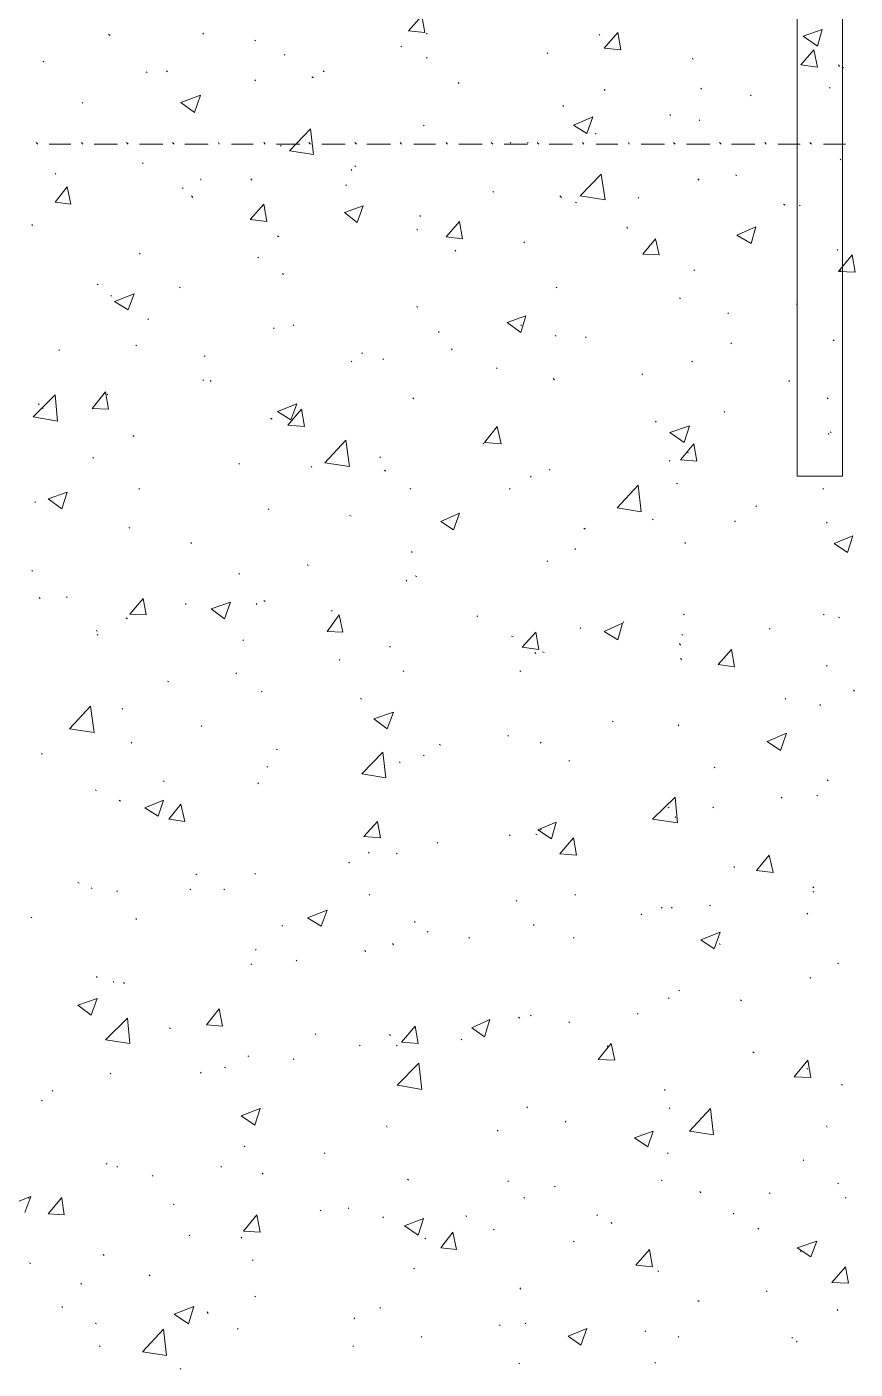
# Model space of a CAD drawing. Header units: millimetres. Extents: x 2928 to 3112, y 1220 to 1280.
# Drawn here: x 2964.497 to 2966.33, y 1249.499 to 1252.468 of the extents above; entities that cross this region are included whole.
import ezdxf

# ---------------------------------------------------------------- set-up
doc = ezdxf.new("R2010")
doc.units = ezdxf.units.MM

msp = doc.modelspace()

# ---------------------------------------------------------------- linework, layer by layer
at = {"color": 253, "linetype": 'Continuous', "lineweight": 5, "true_color": 0x9a9a9a}
msp.add_lwpolyline([(2966.30167, 1251.47377), (2966.20167, 1251.47377), (2966.20167, 1252.88545), (2966.30167, 1252.88545)], close=True, dxfattribs=at)
at = {"color": 92, "linetype": 'Continuous', "lineweight": 13, "true_color": 0x00b800}
for points in [[(2965.34166, 1252.45878), (2965.37166, 1252.49211), (2965.37166, 1252.49211)], [(2965.37833, 1252.45545), (2965.37166, 1252.49211), (2965.37166, 1252.49211)], [(2964.68165, 1252.44878), (2964.67832, 1252.45211), (2964.67832, 1252.45211)], [(2964.88832, 1252.45211), (2964.88665, 1252.45378), (2964.88665, 1252.45378)], [(2965.34166, 1252.45878), (2965.37833, 1252.45545), (2965.37833, 1252.45545)], [(2965.38333, 1252.45211), (2965.38166, 1252.45378), (2965.38166, 1252.45378)], [(2965.765, 1252.44878), (2965.76333, 1252.45211), (2965.76333, 1252.45211)], [(2965.775, 1252.42045), (2965.805, 1252.45545), (2965.805, 1252.45545)], [(2965.81167, 1252.41711), (2965.805, 1252.45545), (2965.805, 1252.45545)], [(2966.21501, 1252.44711), (2966.25667, 1252.46211), (2966.25667, 1252.46211)], [(2966.21501, 1252.44711), (2966.24667, 1252.42545), (2966.24667, 1252.42545)], [(2966.24667, 1252.42545), (2966.25667, 1252.46211), (2966.25667, 1252.46211)], [(2965.00332, 1252.43711), (2965.00166, 1252.43878), (2965.00166, 1252.43878)], [(2965.32666, 1252.42378), (2965.32499, 1252.42545), (2965.32499, 1252.42545)], [(2965.775, 1252.42045), (2965.81167, 1252.41711), (2965.81167, 1252.41711)], [(2966.21001, 1252.38378), (2966.23834, 1252.41711), (2966.23834, 1252.41711)], [(2966.24667, 1252.37878), (2966.23834, 1252.41711), (2966.23834, 1252.41711)], [(2964.53498, 1252.39045), (2964.53332, 1252.39211), (2964.53332, 1252.39211)], [(2965.06832, 1252.40545), (2965.06666, 1252.40711), (2965.06666, 1252.40711)], [(2965.38333, 1252.39878), (2965.38166, 1252.40045), (2965.38166, 1252.40045)], [(2965.65, 1252.40878), (2965.64833, 1252.41045), (2965.64833, 1252.41045)], [(2965.97167, 1252.39545), (2965.97, 1252.39878), (2965.97, 1252.39878)], [(2966.21001, 1252.38378), (2966.24667, 1252.37878), (2966.24667, 1252.37878)], [(2966.29501, 1252.38045), (2966.29334, 1252.38378), (2966.29334, 1252.38378)], [(2964.76332, 1252.36711), (2964.76165, 1252.36878), (2964.76165, 1252.36878)], [(2964.80832, 1252.36878), (2964.80665, 1252.37045), (2964.80665, 1252.37045)], [(2965.13166, 1252.35545), (2965.12832, 1252.35711), (2965.12832, 1252.35711)], [(2965.15499, 1252.36878), (2965.15332, 1252.37045), (2965.15332, 1252.37045)], [(2966.30501, 1252.37711), (2966.30167, 1252.37878), (2966.30167, 1252.37878)], [(2965.00332, 1252.34878), (2965.00166, 1252.35045), (2965.00166, 1252.35045)], [(2965.45333, 1252.34211), (2965.45166, 1252.34545), (2965.45166, 1252.34545)], [(2965.77667, 1252.32711), (2965.775, 1252.33045), (2965.775, 1252.33045)], [(2965.99, 1252.33045), (2965.98834, 1252.33211), (2965.98834, 1252.33211)], [(2966.27501, 1252.33211), (2966.27334, 1252.33378), (2966.27334, 1252.33378)], [(2964.62165, 1252.29878), (2964.61998, 1252.30045), (2964.61998, 1252.30045)], [(2964.83832, 1252.30045), (2964.88165, 1252.31711), (2964.88165, 1252.31711)], [(2964.83832, 1252.30045), (2964.86832, 1252.27878), (2964.86832, 1252.27878)], [(2964.86832, 1252.27878), (2964.88165, 1252.31711), (2964.88165, 1252.31711)], [(2965.685, 1252.29211), (2965.68333, 1252.29378), (2965.68333, 1252.29378)], [(2966.1, 1252.31545), (2966.09834, 1252.31711), (2966.09834, 1252.31711)], [(2965.70667, 1252.25044), (2965.75, 1252.26878), (2965.75, 1252.26878)], [(2965.73667, 1252.23211), (2965.75, 1252.26878), (2965.75, 1252.26878)], [(2965.92167, 1252.27211), (2965.92, 1252.27378), (2965.92, 1252.27378)], [(2965.07832, 1252.19378), (2965.12499, 1252.24211), (2965.12499, 1252.24211)], [(2965.13166, 1252.18544), (2965.12499, 1252.24211), (2965.12499, 1252.24211)], [(2965.37666, 1252.24878), (2965.37499, 1252.25044), (2965.37499, 1252.25044)], [(2965.70667, 1252.25044), (2965.73667, 1252.23211), (2965.73667, 1252.23211)], [(2965.98667, 1252.26044), (2965.985, 1252.26211), (2965.985, 1252.26211)], [(2965.05999, 1252.20378), (2965.05832, 1252.20544), (2965.05832, 1252.20544)], [(2965.56833, 1252.21044), (2965.56666, 1252.21211), (2965.56666, 1252.21211)], [(2965.60666, 1252.21044), (2965.605, 1252.21211), (2965.605, 1252.21211)], [(2965.75667, 1252.23044), (2965.755, 1252.23211), (2965.755, 1252.23211)], [(2965.07832, 1252.19378), (2965.13166, 1252.18544), (2965.13166, 1252.18544)], [(2966.29834, 1252.17378), (2966.29667, 1252.17544), (2966.29667, 1252.17544)], [(2964.75499, 1252.16544), (2964.75332, 1252.16711), (2964.75332, 1252.16711)], [(2965.21666, 1252.15044), (2965.21499, 1252.15211), (2965.21499, 1252.15211)], [(2965.22499, 1252.15878), (2965.22333, 1252.16044), (2965.22333, 1252.16044)], [(2964.56165, 1252.14211), (2964.55998, 1252.14378), (2964.55998, 1252.14378)], [(2964.88332, 1252.12878), (2964.88165, 1252.13211), (2964.88165, 1252.13211)], [(2964.99499, 1252.12878), (2964.99332, 1252.13211), (2964.99332, 1252.13211)], [(2965.20499, 1252.11711), (2965.20333, 1252.11878), (2965.20333, 1252.11878)], [(2965.72167, 1252.09378), (2965.76833, 1252.14211), (2965.76833, 1252.14211)], [(2965.77667, 1252.08544), (2965.76833, 1252.14211), (2965.76833, 1252.14211)], [(2965.985, 1252.12878), (2965.98167, 1252.13211), (2965.98167, 1252.13211)], [(2966.06834, 1252.13878), (2966.065, 1252.14044), (2966.065, 1252.14044)], [(2964.55998, 1252.08044), (2964.58665, 1252.11378), (2964.58665, 1252.11378)], [(2964.59498, 1252.07544), (2964.58665, 1252.11378), (2964.58665, 1252.11378)], [(2964.84332, 1252.11044), (2964.84165, 1252.11211), (2964.84165, 1252.11211)], [(2964.86499, 1252.09044), (2964.86165, 1252.09378), (2964.86165, 1252.09378)], [(2965.53, 1252.10211), (2965.52833, 1252.10378), (2965.52833, 1252.10378)], [(2965.68, 1252.09044), (2965.67667, 1252.09378), (2965.67667, 1252.09378)], [(2965.72167, 1252.09378), (2965.77667, 1252.08544), (2965.77667, 1252.08544)], [(2965.85167, 1252.08878), (2965.85, 1252.09044), (2965.85, 1252.09044)], [(2964.55998, 1252.08044), (2964.59498, 1252.07544), (2964.59498, 1252.07544)], [(2964.99166, 1252.04211), (2965.02166, 1252.07544), (2965.02166, 1252.07544)], [(2965.02832, 1252.03711), (2965.02166, 1252.07544), (2965.02166, 1252.07544)], [(2965.19999, 1252.05711), (2965.24166, 1252.07211), (2965.24166, 1252.07211)], [(2965.19999, 1252.05711), (2965.22833, 1252.03544), (2965.22833, 1252.03544)], [(2965.22833, 1252.03544), (2965.24166, 1252.07211), (2965.24166, 1252.07211)], [(2965.71333, 1252.07878), (2965.71167, 1252.08044), (2965.71167, 1252.08044)], [(2966.17501, 1252.07378), (2966.17167, 1252.07544), (2966.17167, 1252.07544)], [(2966.20834, 1252.07211), (2966.20667, 1252.07378), (2966.20667, 1252.07378)], [(2964.50998, 1252.02877), (2964.50832, 1252.03044), (2964.50832, 1252.03044)], [(2964.99166, 1252.04211), (2965.02832, 1252.03711), (2965.02832, 1252.03711)], [(2965.36833, 1252.04878), (2965.36666, 1252.05044), (2965.36666, 1252.05044)], [(2965.42499, 1252.00377), (2965.455, 1252.03711), (2965.455, 1252.03711)], [(2965.46166, 1251.99877), (2965.455, 1252.03711), (2965.455, 1252.03711)], [(2965.05499, 1252.00377), (2965.05166, 1252.00544), (2965.05166, 1252.00544)], [(2965.36166, 1252.01877), (2965.35999, 1252.02044), (2965.35999, 1252.02044)], [(2965.42499, 1252.00377), (2965.46166, 1251.99877), (2965.46166, 1251.99877)], [(2965.82667, 1252.02211), (2965.825, 1252.02544), (2965.825, 1252.02544)], [(2965.86, 1251.96544), (2965.88833, 1251.99877), (2965.88833, 1251.99877)], [(2965.89667, 1251.96377), (2965.88833, 1251.99877), (2965.88833, 1251.99877)], [(2966.06834, 1252.00711), (2966.11, 1252.02544), (2966.11, 1252.02544)], [(2966.06834, 1252.00711), (2966.1, 1251.98877), (2966.1, 1251.98877)], [(2966.1, 1251.98877), (2966.11, 1252.02544), (2966.11, 1252.02544)], [(2964.74832, 1251.96544), (2964.74665, 1251.96711), (2964.74665, 1251.96711)], [(2965.44666, 1251.97211), (2965.445, 1251.97377), (2965.445, 1251.97377)], [(2965.59833, 1251.99044), (2965.59666, 1251.99211), (2965.59666, 1251.99211)], [(2966.29167, 1251.97377), (2966.29001, 1251.97544), (2966.29001, 1251.97544)], [(2965.00999, 1251.95711), (2965.00832, 1251.95877), (2965.00832, 1251.95877)], [(2965.86, 1251.96544), (2965.89667, 1251.96377), (2965.89667, 1251.96377)], [(2966.29334, 1251.92711), (2966.32334, 1251.96377), (2966.32334, 1251.96377)], [(2966.33001, 1251.92544), (2966.32334, 1251.96377), (2966.32334, 1251.96377)], [(2965.06499, 1251.92044), (2965.06332, 1251.92211), (2965.06332, 1251.92211)], [(2965.975, 1251.92877), (2965.97334, 1251.93044), (2965.97334, 1251.93044)], [(2966.29334, 1251.92711), (2966.33001, 1251.92544), (2966.33001, 1251.92544)], [(2966.29834, 1251.92711), (2966.29667, 1251.92877), (2966.29667, 1251.92877)], [(2964.65498, 1251.89711), (2964.65332, 1251.89877), (2964.65332, 1251.89877)], [(2964.83665, 1251.89044), (2964.83499, 1251.89211), (2964.83499, 1251.89211)], [(2965.67, 1251.89044), (2965.66833, 1251.89211), (2965.66833, 1251.89211)], [(2964.68498, 1251.87211), (2964.68332, 1251.87377), (2964.68332, 1251.87377)], [(2964.69165, 1251.86044), (2964.73499, 1251.87711), (2964.73499, 1251.87711)], [(2964.69165, 1251.86044), (2964.72165, 1251.84211), (2964.72165, 1251.84211)], [(2964.72165, 1251.84211), (2964.73499, 1251.87711), (2964.73499, 1251.87711)], [(2965.36166, 1251.84711), (2965.35999, 1251.85044), (2965.35999, 1251.85044)], [(2965.94334, 1251.86711), (2965.94167, 1251.86877), (2965.94167, 1251.86877)], [(2966.20167, 1251.85377), (2966.20001, 1251.85544), (2966.20001, 1251.85544)], [(2964.76665, 1251.82044), (2964.76499, 1251.82211), (2964.76499, 1251.82211)], [(2965.56, 1251.81377), (2965.60166, 1251.82877), (2965.60166, 1251.82877)], [(2965.59, 1251.7921), (2965.60166, 1251.82877), (2965.60166, 1251.82877)], [(2966.05, 1251.83377), (2966.04834, 1251.83544), (2966.04834, 1251.83544)], [(2965.04499, 1251.80044), (2965.04332, 1251.80211), (2965.04332, 1251.80211)], [(2965.08832, 1251.80711), (2965.08666, 1251.80877), (2965.08666, 1251.80877)], [(2965.40999, 1251.7921), (2965.40833, 1251.79377), (2965.40833, 1251.79377)], [(2965.56, 1251.81377), (2965.59, 1251.7921), (2965.59, 1251.7921)], [(2965.59166, 1251.80711), (2965.59, 1251.80877), (2965.59, 1251.80877)], [(2964.73999, 1251.7621), (2964.73832, 1251.76377), (2964.73832, 1251.76377)], [(2965.66833, 1251.78377), (2965.66667, 1251.78544), (2965.66667, 1251.78544)], [(2965.735, 1251.78044), (2965.73333, 1251.7821), (2965.73333, 1251.7821)], [(2966.05667, 1251.7671), (2966.055, 1251.76877), (2966.055, 1251.76877)], [(2966.28334, 1251.77377), (2966.28167, 1251.77544), (2966.28167, 1251.77544)], [(2964.56998, 1251.7521), (2964.56832, 1251.75377), (2964.56832, 1251.75377)], [(2964.89165, 1251.73877), (2964.88999, 1251.74044), (2964.88999, 1251.74044)], [(2965.23999, 1251.74544), (2965.23833, 1251.7471), (2965.23833, 1251.7471)], [(2965.28666, 1251.7321), (2965.28499, 1251.73377), (2965.28499, 1251.73377)], [(2965.43833, 1251.75377), (2965.43666, 1251.75544), (2965.43666, 1251.75544)], [(2965.21666, 1251.7271), (2965.21499, 1251.72877), (2965.21499, 1251.72877)], [(2965.53833, 1251.7121), (2965.53666, 1251.71377), (2965.53666, 1251.71377)], [(2965.86, 1251.69877), (2965.85833, 1251.70044), (2965.85833, 1251.70044)], [(2965.97, 1251.7271), (2965.96834, 1251.72877), (2965.96834, 1251.72877)], [(2964.88832, 1251.68544), (2964.88665, 1251.6871), (2964.88665, 1251.6871)], [(2964.90499, 1251.68377), (2964.90332, 1251.68544), (2964.90332, 1251.68544)], [(2965.665, 1251.6871), (2965.66167, 1251.69044), (2965.66167, 1251.69044)], [(2966.18501, 1251.68377), (2966.18334, 1251.68544), (2966.18334, 1251.68544)], [(2964.51165, 1251.60544), (2964.55998, 1251.65377), (2964.55998, 1251.65377)], [(2964.56498, 1251.59544), (2964.55998, 1251.65377), (2964.55998, 1251.65377)], [(2964.64165, 1251.62377), (2964.67165, 1251.66044), (2964.67165, 1251.66044)], [(2964.67832, 1251.6221), (2964.67165, 1251.66044), (2964.67165, 1251.66044)], [(2964.67665, 1251.65377), (2964.67498, 1251.65544), (2964.67498, 1251.65544)], [(2965.35333, 1251.64544), (2965.35166, 1251.6471), (2965.35166, 1251.6471)], [(2966.27001, 1251.64544), (2966.26834, 1251.6471), (2966.26834, 1251.6471)], [(2964.52498, 1251.6321), (2964.52332, 1251.63377), (2964.52332, 1251.63377)], [(2964.53332, 1251.62377), (2964.53165, 1251.62544), (2964.53165, 1251.62544)], [(2964.64165, 1251.62377), (2964.67832, 1251.6221), (2964.67832, 1251.6221)], [(2965.05166, 1251.6171), (2965.09499, 1251.63377), (2965.09499, 1251.63377)], [(2965.05166, 1251.6171), (2965.08166, 1251.59877), (2965.08166, 1251.59877)], [(2965.07499, 1251.5871), (2965.10499, 1251.6221), (2965.10499, 1251.6221)], [(2965.08166, 1251.59877), (2965.09499, 1251.63377), (2965.09499, 1251.63377)], [(2965.11166, 1251.58377), (2965.10499, 1251.6221), (2965.10499, 1251.6221)], [(2966.04167, 1251.61544), (2966.04, 1251.6171), (2966.04, 1251.6171)], [(2964.51165, 1251.60544), (2964.56498, 1251.59544), (2964.56498, 1251.59544)], [(2965.03999, 1251.60044), (2965.03666, 1251.6021), (2965.03666, 1251.6021)], [(2965.07499, 1251.5871), (2965.11166, 1251.58377), (2965.11166, 1251.58377)], [(2965.51, 1251.54877), (2965.53833, 1251.58377), (2965.53833, 1251.58377)], [(2965.54666, 1251.54543), (2965.53833, 1251.58377), (2965.53833, 1251.58377)], [(2965.89, 1251.59377), (2965.88833, 1251.59544), (2965.88833, 1251.59544)], [(2965.92, 1251.57044), (2965.96334, 1251.58544), (2965.96334, 1251.58544)], [(2965.95167, 1251.54877), (2965.96334, 1251.58544), (2965.96334, 1251.58544)], [(2964.73499, 1251.5621), (2964.73165, 1251.56377), (2964.73165, 1251.56377)], [(2965.15666, 1251.50377), (2965.20333, 1251.55377), (2965.20333, 1251.55377)], [(2965.21166, 1251.49543), (2965.20333, 1251.55377), (2965.20333, 1251.55377)], [(2965.92, 1251.57044), (2965.95167, 1251.54877), (2965.95167, 1251.54877)], [(2966.27167, 1251.5671), (2966.27001, 1251.56877), (2966.27001, 1251.56877)], [(2966.27667, 1251.57044), (2966.27501, 1251.5721), (2966.27501, 1251.5721)], [(2965.50833, 1251.54543), (2965.50666, 1251.5471), (2965.50666, 1251.5471)], [(2965.51, 1251.54877), (2965.54666, 1251.54543), (2965.54666, 1251.54543)], [(2965.94334, 1251.51043), (2965.97334, 1251.54543), (2965.97334, 1251.54543)], [(2965.96167, 1251.52543), (2965.95834, 1251.5271), (2965.95834, 1251.5271)], [(2965.98, 1251.5071), (2965.97334, 1251.54543), (2965.97334, 1251.54543)], [(2964.64498, 1251.51377), (2964.64332, 1251.51543), (2964.64332, 1251.51543)], [(2964.96832, 1251.50043), (2964.96666, 1251.5021), (2964.96666, 1251.5021)], [(2965.12832, 1251.49377), (2965.12666, 1251.49543), (2965.12666, 1251.49543)], [(2965.15666, 1251.50377), (2965.21166, 1251.49543), (2965.21166, 1251.49543)], [(2965.27999, 1251.51543), (2965.27833, 1251.5171), (2965.27833, 1251.5171)], [(2965.92, 1251.5071), (2965.91834, 1251.50877), (2965.91834, 1251.50877)], [(2965.94334, 1251.51043), (2965.98, 1251.5071), (2965.98, 1251.5071)], [(2965.29166, 1251.48543), (2965.28833, 1251.4871), (2965.28833, 1251.4871)], [(2965.61333, 1251.4721), (2965.61166, 1251.47377), (2965.61166, 1251.47377)], [(2965.655, 1251.4871), (2965.65333, 1251.48877), (2965.65333, 1251.48877)], [(2964.54498, 1251.42377), (2964.58665, 1251.43877), (2964.58665, 1251.43877)], [(2964.57498, 1251.4021), (2964.58665, 1251.43877), (2964.58665, 1251.43877)], [(2964.74665, 1251.44543), (2964.74499, 1251.4471), (2964.74499, 1251.4471)], [(2965.34666, 1251.44543), (2965.34499, 1251.4471), (2965.34499, 1251.4471)], [(2965.56666, 1251.44543), (2965.565, 1251.4471), (2965.565, 1251.4471)], [(2965.80333, 1251.40377), (2965.85, 1251.45377), (2965.85, 1251.45377)], [(2965.85667, 1251.39543), (2965.85, 1251.45377), (2965.85, 1251.45377)], [(2965.93667, 1251.4571), (2965.935, 1251.45877), (2965.935, 1251.45877)], [(2966.26001, 1251.44543), (2966.25834, 1251.4471), (2966.25834, 1251.4471)], [(2964.51665, 1251.41543), (2964.51498, 1251.4171), (2964.51498, 1251.4171)], [(2964.54498, 1251.42377), (2964.57498, 1251.4021), (2964.57498, 1251.4021)], [(2965.80333, 1251.40377), (2965.85667, 1251.39543), (2965.85667, 1251.39543)], [(2966.11167, 1251.4071), (2966.11, 1251.40877), (2966.11, 1251.40877)], [(2965.03332, 1251.40043), (2965.03166, 1251.4021), (2965.03166, 1251.4021)], [(2965.21499, 1251.38543), (2965.21166, 1251.3871), (2965.21166, 1251.3871)], [(2965.41333, 1251.37377), (2965.455, 1251.3921), (2965.455, 1251.3921)], [(2965.41333, 1251.37377), (2965.44166, 1251.35543), (2965.44166, 1251.35543)], [(2965.44166, 1251.35543), (2965.455, 1251.3921), (2965.455, 1251.3921)], [(2965.88333, 1251.3771), (2965.88167, 1251.37877), (2965.88167, 1251.37877)], [(2966.065, 1251.37377), (2966.06334, 1251.37543), (2966.06334, 1251.37543)], [(2964.72498, 1251.35877), (2964.72332, 1251.36043), (2964.72332, 1251.36043)], [(2965.73333, 1251.3571), (2965.73, 1251.35877), (2965.73, 1251.35877)], [(2966.26834, 1251.37043), (2966.26667, 1251.3721), (2966.26667, 1251.3721)], [(2964.86165, 1251.32543), (2964.85999, 1251.3271), (2964.85999, 1251.3271)], [(2965.955, 1251.32543), (2965.95334, 1251.3271), (2965.95334, 1251.3271)], [(2966.28334, 1251.32543), (2966.32501, 1251.3421), (2966.32501, 1251.3421)], [(2966.28334, 1251.32543), (2966.31334, 1251.30543), (2966.31334, 1251.30543)], [(2966.31334, 1251.30543), (2966.32501, 1251.3421), (2966.32501, 1251.3421)], [(2965.34999, 1251.30543), (2965.34833, 1251.3071), (2965.34833, 1251.3071)], [(2965.65, 1251.28543), (2965.64833, 1251.2871), (2965.64833, 1251.2871)], [(2965.71167, 1251.3121), (2965.71, 1251.31376), (2965.71, 1251.31376)], [(2964.50998, 1251.26376), (2964.50832, 1251.26543), (2964.50832, 1251.26543)], [(2964.96832, 1251.2571), (2964.96666, 1251.25876), (2964.96666, 1251.25876)], [(2965.11999, 1251.27543), (2965.11832, 1251.27876), (2965.11832, 1251.27876)], [(2965.33833, 1251.2421), (2965.33666, 1251.24376), (2965.33666, 1251.24376)], [(2965.35999, 1251.2521), (2965.35666, 1251.25376), (2965.35666, 1251.25376)], [(2964.52665, 1251.20376), (2964.52498, 1251.20543), (2964.52498, 1251.20543)], [(2964.58665, 1251.20543), (2964.58498, 1251.2071), (2964.58498, 1251.2071)], [(2964.72498, 1251.16876), (2964.75499, 1251.20376), (2964.75499, 1251.20376)], [(2964.76165, 1251.1671), (2964.75499, 1251.20376), (2964.75499, 1251.20376)], [(2964.90499, 1251.18043), (2964.94832, 1251.19543), (2964.94832, 1251.19543)], [(2964.93499, 1251.15876), (2964.94832, 1251.19543), (2964.94832, 1251.19543)], [(2965.02499, 1251.1971), (2965.02166, 1251.19876), (2965.02166, 1251.19876)], [(2964.72498, 1251.16876), (2964.76165, 1251.1671), (2964.76165, 1251.1671)], [(2964.84999, 1251.19043), (2964.84832, 1251.1921), (2964.84832, 1251.1921)], [(2964.90499, 1251.18043), (2964.93499, 1251.15876), (2964.93499, 1251.15876)], [(2965.00666, 1251.19043), (2965.00499, 1251.1921), (2965.00499, 1251.1921)], [(2965.16166, 1251.13043), (2965.18832, 1251.1671), (2965.18832, 1251.1671)], [(2965.17332, 1251.17543), (2965.17166, 1251.1771), (2965.17166, 1251.1771)], [(2965.19666, 1251.12876), (2965.18832, 1251.1671), (2965.18832, 1251.1671)], [(2965.495, 1251.16376), (2965.49333, 1251.16543), (2965.49333, 1251.16543)], [(2965.95167, 1251.1671), (2965.95, 1251.16876), (2965.95, 1251.16876)], [(2966.26167, 1251.1671), (2966.26001, 1251.16876), (2966.26001, 1251.16876)], [(2964.71998, 1251.15876), (2964.71665, 1251.16043), (2964.71665, 1251.16043)], [(2965.72333, 1251.1371), (2965.72167, 1251.13876), (2965.72167, 1251.13876)], [(2965.775, 1251.13043), (2965.815, 1251.14876), (2965.815, 1251.14876)], [(2965.805, 1251.1121), (2965.815, 1251.14876), (2965.815, 1251.14876)], [(2965.81833, 1251.15043), (2965.81667, 1251.1521), (2965.81667, 1251.1521)], [(2966.14167, 1251.13543), (2966.14001, 1251.1371), (2966.14001, 1251.1371)], [(2966.29501, 1251.16043), (2966.29334, 1251.1621), (2966.29334, 1251.1621)], [(2964.65332, 1251.13043), (2964.65165, 1251.13376), (2964.65165, 1251.13376)], [(2964.65498, 1251.1221), (2964.65332, 1251.12376), (2964.65332, 1251.12376)], [(2964.97666, 1251.11043), (2964.97499, 1251.1121), (2964.97499, 1251.1121)], [(2965.16166, 1251.13043), (2965.19666, 1251.12876), (2965.19666, 1251.12876)], [(2965.57333, 1251.11876), (2965.57, 1251.12043), (2965.57, 1251.12043)], [(2965.59333, 1251.09543), (2965.62333, 1251.12876), (2965.62333, 1251.12876)], [(2965.63, 1251.09043), (2965.62333, 1251.12876), (2965.62333, 1251.12876)], [(2965.775, 1251.13043), (2965.805, 1251.1121), (2965.805, 1251.1121)], [(2965.94834, 1251.1221), (2965.94667, 1251.12376), (2965.94667, 1251.12376)], [(2965.30166, 1251.09543), (2965.29999, 1251.0971), (2965.29999, 1251.0971)], [(2965.59333, 1251.09543), (2965.63, 1251.09043), (2965.63, 1251.09043)], [(2965.62333, 1251.08209), (2965.62166, 1251.08376), (2965.62166, 1251.08376)], [(2965.64166, 1251.08376), (2965.63833, 1251.08543), (2965.63833, 1251.08543)], [(2965.94334, 1251.10043), (2965.94167, 1251.10376), (2965.94167, 1251.10376)], [(2966.02667, 1251.05709), (2966.05667, 1251.09043), (2966.05667, 1251.09043)], [(2966.06334, 1251.05209), (2966.05667, 1251.09043), (2966.05667, 1251.09043)], [(2965.18999, 1251.06709), (2965.18832, 1251.06876), (2965.18832, 1251.06876)], [(2965.94667, 1251.06876), (2965.94334, 1251.07043), (2965.94334, 1251.07043)], [(2966.02667, 1251.05709), (2966.06334, 1251.05209), (2966.06334, 1251.05209)], [(2966.26834, 1251.05376), (2966.26667, 1251.05543), (2966.26667, 1251.05543)], [(2964.81165, 1251.01876), (2964.80832, 1251.02043), (2964.80832, 1251.02043)], [(2964.96166, 1251.03709), (2964.95999, 1251.03876), (2964.95999, 1251.03876)], [(2965.33166, 1251.04209), (2965.32999, 1251.04376), (2965.32999, 1251.04376)], [(2965.59, 1251.04209), (2965.58833, 1251.04376), (2965.58833, 1251.04376)], [(2965.01832, 1250.99709), (2965.01666, 1250.99876), (2965.01666, 1250.99876)], [(2966.32834, 1250.99876), (2966.32667, 1251.00043), (2966.32667, 1251.00043)], [(2964.59165, 1250.91543), (2964.63832, 1250.96543), (2964.63832, 1250.96543)], [(2964.64665, 1250.90709), (2964.63832, 1250.96543), (2964.63832, 1250.96543)], [(2964.70998, 1250.95876), (2964.70832, 1250.96043), (2964.70832, 1250.96043)], [(2965.23833, 1250.98043), (2965.23499, 1250.98209), (2965.23499, 1250.98209)], [(2966.17667, 1250.98043), (2966.17501, 1250.98209), (2966.17501, 1250.98209)], [(2966.25334, 1250.96709), (2966.25167, 1250.96876), (2966.25167, 1250.96876)], [(2965.26499, 1250.93709), (2965.30833, 1250.95209), (2965.30833, 1250.95209)], [(2965.26499, 1250.93709), (2965.29499, 1250.91543), (2965.29499, 1250.91543)], [(2965.29499, 1250.91543), (2965.30833, 1250.95209), (2965.30833, 1250.95209)], [(2965.795, 1250.93043), (2965.79333, 1250.93209), (2965.79333, 1250.93209)], [(2964.59165, 1250.91543), (2964.64665, 1250.90709), (2964.64665, 1250.90709)], [(2964.88499, 1250.92043), (2964.88332, 1250.92209), (2964.88332, 1250.92209)], [(2965.56333, 1250.89876), (2965.56166, 1250.90043), (2965.56166, 1250.90043)], [(2965.94, 1250.92209), (2965.93834, 1250.92376), (2965.93834, 1250.92376)], [(2966.13501, 1250.88709), (2966.17834, 1250.90543), (2966.17834, 1250.90543)], [(2966.16501, 1250.86709), (2966.17834, 1250.90543), (2966.17834, 1250.90543)], [(2964.72999, 1250.88376), (2964.72832, 1250.88543), (2964.72832, 1250.88543)], [(2965.05166, 1250.86876), (2965.04999, 1250.87043), (2965.04999, 1250.87043)], [(2965.41333, 1250.87876), (2965.40999, 1250.88043), (2965.40999, 1250.88043)], [(2965.635, 1250.88376), (2965.63333, 1250.88543), (2965.63333, 1250.88543)], [(2966.13501, 1250.88709), (2966.16501, 1250.86709), (2966.16501, 1250.86709)], [(2964.53165, 1250.85876), (2964.52998, 1250.86042), (2964.52998, 1250.86042)], [(2965.23833, 1250.81542), (2965.28499, 1250.86376), (2965.28499, 1250.86376)], [(2965.29166, 1250.80709), (2965.28499, 1250.86376), (2965.28499, 1250.86376)], [(2965.32333, 1250.84042), (2965.32166, 1250.84209), (2965.32166, 1250.84209)], [(2965.37666, 1250.85542), (2965.37499, 1250.85709), (2965.37499, 1250.85709)], [(2965.69833, 1250.84376), (2965.69667, 1250.84542), (2965.69667, 1250.84542)], [(2965.02999, 1250.83042), (2965.02832, 1250.83209), (2965.02832, 1250.83209)], [(2965.23833, 1250.81542), (2965.29166, 1250.80709), (2965.29166, 1250.80709)], [(2966.02, 1250.82876), (2966.01834, 1250.83042), (2966.01834, 1250.83042)], [(2964.65165, 1250.77876), (2964.64832, 1250.78042), (2964.64832, 1250.78042)], [(2964.80165, 1250.79876), (2964.79999, 1250.80042), (2964.79999, 1250.80042)], [(2965.00999, 1250.79376), (2965.00832, 1250.79542), (2965.00832, 1250.79542)], [(2966.27001, 1250.80042), (2966.26834, 1250.80209), (2966.26834, 1250.80209)], [(2964.70498, 1250.75542), (2964.70165, 1250.75709), (2964.70165, 1250.75709)], [(2964.75832, 1250.74042), (2964.79999, 1250.75709), (2964.79999, 1250.75709)], [(2964.78832, 1250.72209), (2964.79999, 1250.75709), (2964.79999, 1250.75709)], [(2965.88167, 1250.71542), (2965.93167, 1250.76376), (2965.93167, 1250.76376)], [(2965.93667, 1250.70709), (2965.93167, 1250.76376), (2965.93167, 1250.76376)], [(2966.16834, 1250.76209), (2966.16667, 1250.76376), (2966.16667, 1250.76376)], [(2966.24667, 1250.76709), (2966.24501, 1250.76876), (2966.24501, 1250.76876)], [(2964.75832, 1250.74042), (2964.78832, 1250.72209), (2964.78832, 1250.72209)], [(2964.81165, 1250.71542), (2964.83832, 1250.74876), (2964.83832, 1250.74876)], [(2964.84665, 1250.71042), (2964.83832, 1250.74876), (2964.83832, 1250.74876)], [(2965.91834, 1250.74042), (2965.91667, 1250.74209), (2965.91667, 1250.74209)], [(2965.93334, 1250.71876), (2965.93167, 1250.72042), (2965.93167, 1250.72042)], [(2966.01667, 1250.74042), (2966.015, 1250.74209), (2966.015, 1250.74209)], [(2964.81165, 1250.71542), (2964.84665, 1250.71042), (2964.84665, 1250.71042)], [(2965.24333, 1250.67709), (2965.27333, 1250.71042), (2965.27333, 1250.71042)], [(2965.27999, 1250.67376), (2965.27333, 1250.71042), (2965.27333, 1250.71042)], [(2965.62833, 1250.69209), (2965.66833, 1250.70876), (2965.66833, 1250.70876)], [(2965.62833, 1250.69209), (2965.65833, 1250.67209), (2965.65833, 1250.67209)], [(2965.635, 1250.69209), (2965.63333, 1250.69376), (2965.63333, 1250.69376)], [(2965.65833, 1250.67209), (2965.66833, 1250.70876), (2965.66833, 1250.70876)], [(2965.88167, 1250.71542), (2965.93667, 1250.70709), (2965.93667, 1250.70709)], [(2965.24333, 1250.67709), (2965.27999, 1250.67376), (2965.27999, 1250.67376)], [(2965.40666, 1250.66209), (2965.40499, 1250.66376), (2965.40499, 1250.66376)], [(2965.56666, 1250.67876), (2965.565, 1250.68042), (2965.565, 1250.68042)], [(2965.62666, 1250.68042), (2965.62333, 1250.68209), (2965.62333, 1250.68209)], [(2965.67667, 1250.63876), (2965.70667, 1250.67376), (2965.70667, 1250.67376)], [(2965.71333, 1250.63542), (2965.70667, 1250.67376), (2965.70667, 1250.67376)], [(2965.25499, 1250.64042), (2965.25333, 1250.64209), (2965.25333, 1250.64209)], [(2965.31666, 1250.63876), (2965.31499, 1250.64042), (2965.31499, 1250.64042)], [(2965.67667, 1250.63876), (2965.71333, 1250.63542), (2965.71333, 1250.63542)], [(2966.11167, 1250.60209), (2966.14001, 1250.63542), (2966.14001, 1250.63542)], [(2966.14834, 1250.59709), (2966.14001, 1250.63542), (2966.14001, 1250.63542)], [(2965.21166, 1250.61875), (2965.20999, 1250.62042), (2965.20999, 1250.62042)], [(2966.06334, 1250.60875), (2966.06167, 1250.61042), (2966.06167, 1250.61042)], [(2966.11167, 1250.60209), (2966.14834, 1250.59709), (2966.14834, 1250.59709)], [(2964.61332, 1250.57375), (2964.60998, 1250.57542), (2964.60998, 1250.57542)], [(2964.87332, 1250.59209), (2964.87165, 1250.59375), (2964.87165, 1250.59375)], [(2965.00332, 1250.59375), (2965.00166, 1250.59542), (2965.00166, 1250.59542)], [(2964.64165, 1250.56209), (2964.63998, 1250.56375), (2964.63998, 1250.56375)], [(2964.69832, 1250.55542), (2964.69665, 1250.55709), (2964.69665, 1250.55709)], [(2964.85999, 1250.55875), (2964.85832, 1250.56042), (2964.85832, 1250.56042)], [(2964.93499, 1250.55875), (2964.93332, 1250.56042), (2964.93332, 1250.56042)], [(2965.25666, 1250.54709), (2965.25499, 1250.54875), (2965.25499, 1250.54875)], [(2965.71167, 1250.54709), (2965.71, 1250.54875), (2965.71, 1250.54875)], [(2966.23834, 1250.56375), (2966.23667, 1250.56542), (2966.23667, 1250.56542)], [(2966.23834, 1250.55375), (2966.23667, 1250.55542), (2966.23667, 1250.55542)], [(2965.11832, 1250.49709), (2965.16166, 1250.51375), (2965.16166, 1250.51375)], [(2965.14832, 1250.47875), (2965.16166, 1250.51375), (2965.16166, 1250.51375)], [(2965.58166, 1250.53375), (2965.58, 1250.53542), (2965.58, 1250.53542)], [(2965.90334, 1250.51875), (2965.90167, 1250.52042), (2965.90167, 1250.52042)], [(2965.925, 1250.51875), (2965.92334, 1250.52042), (2965.92334, 1250.52042)], [(2966.01, 1250.52375), (2966.00834, 1250.52542), (2966.00834, 1250.52542)], [(2964.50832, 1250.49709), (2964.50665, 1250.49875), (2964.50665, 1250.49875)], [(2964.73999, 1250.49375), (2964.73832, 1250.49542), (2964.73832, 1250.49542)], [(2965.11832, 1250.49709), (2965.14832, 1250.47875), (2965.14832, 1250.47875)], [(2965.35666, 1250.48709), (2965.35499, 1250.48875), (2965.35499, 1250.48875)], [(2965.85833, 1250.50375), (2965.85667, 1250.50542), (2965.85667, 1250.50542)], [(2966.22501, 1250.50542), (2966.22334, 1250.50709), (2966.22334, 1250.50709)], [(2965.06332, 1250.47875), (2965.06166, 1250.48042), (2965.06166, 1250.48042)], [(2965.38499, 1250.46542), (2965.38333, 1250.46709), (2965.38333, 1250.46709)], [(2965.47666, 1250.45209), (2965.475, 1250.45375), (2965.475, 1250.45375)], [(2965.62, 1250.48042), (2965.61833, 1250.48209), (2965.61833, 1250.48209)], [(2965.70833, 1250.45209), (2965.70667, 1250.45375), (2965.70667, 1250.45375)], [(2965.98834, 1250.44875), (2966.03167, 1250.46542), (2966.03167, 1250.46542)], [(2966.01834, 1250.42875), (2966.03167, 1250.46542), (2966.03167, 1250.46542)], [(2965.00499, 1250.42542), (2965.00332, 1250.42709), (2965.00332, 1250.42709)], [(2965.24666, 1250.42209), (2965.24499, 1250.42542), (2965.24499, 1250.42542)], [(2965.30833, 1250.43709), (2965.30666, 1250.44042), (2965.30666, 1250.44042)], [(2965.98834, 1250.44875), (2966.01834, 1250.42875), (2966.01834, 1250.42875)], [(2966.03167, 1250.43709), (2966.03, 1250.44042), (2966.03, 1250.44042)], [(2964.99499, 1250.39375), (2964.99332, 1250.39542), (2964.99332, 1250.39542)], [(2965.09499, 1250.40209), (2965.09332, 1250.40375), (2965.09332, 1250.40375)], [(2966.29334, 1250.39542), (2966.29167, 1250.39709), (2966.29167, 1250.39709)], [(2964.65332, 1250.36542), (2964.65165, 1250.36708), (2964.65165, 1250.36708)], [(2966.23167, 1250.36375), (2966.23001, 1250.36542), (2966.23001, 1250.36542)], [(2964.68998, 1250.35375), (2964.68832, 1250.35708), (2964.68832, 1250.35708)], [(2964.71332, 1250.35208), (2964.71165, 1250.35375), (2964.71165, 1250.35375)], [(2965.94167, 1250.33542), (2965.94, 1250.33708), (2965.94, 1250.33708)], [(2964.60998, 1250.30375), (2964.65332, 1250.31875), (2964.65332, 1250.31875)], [(2964.63998, 1250.28208), (2964.65332, 1250.31875), (2964.65332, 1250.31875)], [(2965.91834, 1250.31875), (2965.91667, 1250.32042), (2965.91667, 1250.32042)], [(2966.07834, 1250.31375), (2966.07667, 1250.31542), (2966.07667, 1250.31542)], [(2964.60998, 1250.30375), (2964.63998, 1250.28208), (2964.63998, 1250.28208)], [(2964.67165, 1250.22708), (2964.71998, 1250.27542), (2964.71998, 1250.27542)], [(2964.72498, 1250.21875), (2964.71998, 1250.27542), (2964.71998, 1250.27542)], [(2964.89499, 1250.26042), (2964.92332, 1250.29542), (2964.92332, 1250.29542)], [(2964.92999, 1250.25708), (2964.92332, 1250.29542), (2964.92332, 1250.29542)], [(2965.58833, 1250.27542), (2965.585, 1250.27708), (2965.585, 1250.27708)], [(2965.61333, 1250.28042), (2965.61166, 1250.28208), (2965.61166, 1250.28208)], [(2965.85, 1250.28375), (2965.84833, 1250.28542), (2965.84833, 1250.28542)], [(2964.81499, 1250.25208), (2964.81332, 1250.25375), (2964.81332, 1250.25375)], [(2964.89499, 1250.26042), (2964.92999, 1250.25708), (2964.92999, 1250.25708)], [(2965.32666, 1250.22208), (2965.35666, 1250.25708), (2965.35666, 1250.25708)], [(2965.36333, 1250.21875), (2965.35666, 1250.25708), (2965.35666, 1250.25708)], [(2965.48166, 1250.25375), (2965.52166, 1250.27208), (2965.52166, 1250.27208)], [(2965.48166, 1250.25375), (2965.51, 1250.23375), (2965.51, 1250.23375)], [(2965.51, 1250.23375), (2965.52166, 1250.27208), (2965.52166, 1250.27208)], [(2965.69833, 1250.26542), (2965.69667, 1250.26708), (2965.69667, 1250.26708)], [(2964.67165, 1250.22708), (2964.72498, 1250.21875), (2964.72498, 1250.21875)], [(2965.13666, 1250.23875), (2965.13499, 1250.24042), (2965.13499, 1250.24042)], [(2965.23499, 1250.21375), (2965.23333, 1250.21542), (2965.23333, 1250.21542)], [(2965.30166, 1250.23708), (2965.29999, 1250.23875), (2965.29999, 1250.23875)], [(2965.31666, 1250.21375), (2965.31499, 1250.21542), (2965.31499, 1250.21542)], [(2965.32666, 1250.22208), (2965.36333, 1250.21875), (2965.36333, 1250.21875)], [(2965.46, 1250.22708), (2965.45833, 1250.22875), (2965.45833, 1250.22875)], [(2965.76167, 1250.18375), (2965.79, 1250.21875), (2965.79, 1250.21875)], [(2965.79833, 1250.18208), (2965.79, 1250.21875), (2965.79, 1250.21875)], [(2964.98832, 1250.19042), (2964.98666, 1250.19208), (2964.98666, 1250.19208)], [(2965.78333, 1250.21208), (2965.78167, 1250.21375), (2965.78167, 1250.21375)], [(2966.10667, 1250.19875), (2966.10334, 1250.20042), (2966.10334, 1250.20042)], [(2964.93665, 1250.16542), (2964.93499, 1250.16708), (2964.93499, 1250.16708)], [(2965.08832, 1250.18375), (2965.08666, 1250.18542), (2965.08666, 1250.18542)], [(2965.31666, 1250.12708), (2965.36499, 1250.17542), (2965.36499, 1250.17542)], [(2965.37166, 1250.11708), (2965.36499, 1250.17542), (2965.36499, 1250.17542)], [(2965.76167, 1250.18375), (2965.79833, 1250.18208), (2965.79833, 1250.18208)], [(2966.19501, 1250.14541), (2966.22501, 1250.18208), (2966.22501, 1250.18208)], [(2966.22501, 1250.16208), (2966.22334, 1250.16375), (2966.22334, 1250.16375)], [(2966.23167, 1250.14375), (2966.22501, 1250.18208), (2966.22501, 1250.18208)], [(2964.68332, 1250.15208), (2964.68165, 1250.15375), (2964.68165, 1250.15375)], [(2964.88332, 1250.15375), (2964.88165, 1250.15541), (2964.88165, 1250.15541)], [(2965.31833, 1250.12708), (2965.37166, 1250.11708), (2965.37166, 1250.11708)], [(2966.19501, 1250.14541), (2966.23167, 1250.14375), (2966.23167, 1250.14375)], [(2966.30167, 1250.12708), (2966.30001, 1250.12875), (2966.30001, 1250.12875)], [(2964.55498, 1250.11375), (2964.55332, 1250.11541), (2964.55332, 1250.11541)], [(2965.91, 1250.11541), (2965.90834, 1250.11708), (2965.90834, 1250.11708)], [(2964.53165, 1250.09208), (2964.52998, 1250.09375), (2964.52998, 1250.09375)], [(2964.97166, 1250.05875), (2965.01332, 1250.07541), (2965.01332, 1250.07541)], [(2965.00166, 1250.03875), (2965.01332, 1250.07541), (2965.01332, 1250.07541)], [(2965.605, 1250.07708), (2965.60333, 1250.07875), (2965.60333, 1250.07875)], [(2965.92, 1250.07541), (2965.91834, 1250.07708), (2965.91834, 1250.07708)], [(2965.96334, 1250.02541), (2966.01, 1250.07541), (2966.01, 1250.07541)], [(2966.01667, 1250.01708), (2966.01, 1250.07541), (2966.01, 1250.07541)], [(2964.97166, 1250.05875), (2965.00166, 1250.03875), (2965.00166, 1250.03875)], [(2965.29499, 1250.03375), (2965.29333, 1250.03708), (2965.29333, 1250.03708)], [(2965.69, 1250.04541), (2965.68833, 1250.04708), (2965.68833, 1250.04708)], [(2966.26834, 1250.03375), (2966.26667, 1250.03708), (2966.26667, 1250.03708)], [(2965.54, 1250.02541), (2965.53833, 1250.02708), (2965.53833, 1250.02708)], [(2965.84167, 1250.01041), (2965.88333, 1250.02541), (2965.88333, 1250.02541)], [(2965.84167, 1250.01041), (2965.87167, 1249.99041), (2965.87167, 1249.99041)], [(2965.87167, 1249.99041), (2965.88333, 1250.02541), (2965.88333, 1250.02541)], [(2965.96334, 1250.02541), (2966.01667, 1250.01708), (2966.01667, 1250.01708)], [(2964.97999, 1249.99041), (2964.97832, 1249.99208), (2964.97832, 1249.99208)], [(2964.67498, 1249.95208), (2964.67332, 1249.95375), (2964.67332, 1249.95375)], [(2965.15666, 1249.97541), (2965.15499, 1249.97708), (2965.15499, 1249.97708)], [(2965.91667, 1249.97541), (2965.915, 1249.97708), (2965.915, 1249.97708)], [(2966.21667, 1249.96041), (2966.21501, 1249.96208), (2966.21501, 1249.96208)], [(2964.69832, 1249.94541), (2964.69665, 1249.94708), (2964.69665, 1249.94708)], [(2964.77665, 1249.92541), (2964.77499, 1249.92708), (2964.77499, 1249.92708)], [(2964.92832, 1249.94541), (2964.92665, 1249.94708), (2964.92665, 1249.94708)], [(2965.01999, 1249.93041), (2965.01832, 1249.93208), (2965.01832, 1249.93208)], [(2965.34166, 1249.91708), (2965.33999, 1249.91874), (2965.33999, 1249.91874)], [(2965.56333, 1249.91374), (2965.56166, 1249.91541), (2965.56166, 1249.91541)], [(2965.66667, 1249.90208), (2965.665, 1249.90374), (2965.665, 1249.90374)], [(2965.90334, 1249.91541), (2965.90167, 1249.91708), (2965.90167, 1249.91708)], [(2965.98834, 1249.88874), (2965.98667, 1249.89208), (2965.98667, 1249.89208)], [(2966.14167, 1249.88708), (2966.14001, 1249.88874), (2966.14001, 1249.88874)], [(2966.29334, 1249.90874), (2966.29167, 1249.91041), (2966.29167, 1249.91041)], [(2964.46331, 1249.86374), (2964.50665, 1249.88041), (2964.50665, 1249.88041)], [(2964.49331, 1249.84541), (2964.50665, 1249.88041), (2964.50665, 1249.88041)], [(2964.50165, 1249.87708), (2964.49998, 1249.87874), (2964.49998, 1249.87874)], [(2964.54498, 1249.84208), (2964.57498, 1249.87874), (2964.57498, 1249.87874)], [(2964.57998, 1249.84041), (2964.57498, 1249.87708), (2964.57498, 1249.87708)], [(2964.82332, 1249.86208), (2964.82165, 1249.86374), (2964.82165, 1249.86374)], [(2965.59833, 1249.87708), (2965.59666, 1249.87874), (2965.59666, 1249.87874)], [(2966.31001, 1249.87708), (2966.30834, 1249.87874), (2966.30834, 1249.87874)], [(2964.54498, 1249.84208), (2964.57998, 1249.84041), (2964.57998, 1249.84041)], [(2964.97666, 1249.80374), (2965.00666, 1249.84041), (2965.00666, 1249.84041)], [(2965.01332, 1249.80208), (2965.00666, 1249.84041), (2965.00666, 1249.84041)], [(2965.14832, 1249.84874), (2965.14666, 1249.85041), (2965.14666, 1249.85041)], [(2965.20999, 1249.85374), (2965.20833, 1249.85541), (2965.20833, 1249.85541)], [(2965.28666, 1249.83374), (2965.28499, 1249.83541), (2965.28499, 1249.83541)], [(2965.33333, 1249.81541), (2965.37499, 1249.83208), (2965.37499, 1249.83208)], [(2965.36333, 1249.79541), (2965.37499, 1249.83208), (2965.37499, 1249.83208)], [(2965.47, 1249.83541), (2965.46833, 1249.83874), (2965.46833, 1249.83874)], [(2965.76, 1249.83874), (2965.75833, 1249.84041), (2965.75833, 1249.84041)], [(2966.06167, 1249.84208), (2966.06, 1249.84374), (2966.06, 1249.84374)], [(2964.97666, 1249.80374), (2965.01332, 1249.80208), (2965.01332, 1249.80208)], [(2965.33333, 1249.81541), (2965.36333, 1249.79541), (2965.36333, 1249.79541)], [(2965.41333, 1249.76708), (2965.44, 1249.80208), (2965.44, 1249.80208)], [(2965.44833, 1249.76374), (2965.44, 1249.80208), (2965.44, 1249.80208)], [(2965.53166, 1249.80708), (2965.53, 1249.80874), (2965.53, 1249.80874)], [(2965.79167, 1249.82041), (2965.79, 1249.82374), (2965.79, 1249.82374)], [(2966.11667, 1249.80874), (2966.115, 1249.81041), (2966.115, 1249.81041)], [(2964.85832, 1249.79374), (2964.85665, 1249.79541), (2964.85665, 1249.79541)], [(2964.97332, 1249.78874), (2964.97166, 1249.79041), (2964.97166, 1249.79041)], [(2965.37999, 1249.78708), (2965.37833, 1249.78874), (2965.37833, 1249.78874)], [(2965.70833, 1249.78041), (2965.70667, 1249.78208), (2965.70667, 1249.78208)], [(2966.20167, 1249.76708), (2966.24501, 1249.78208), (2966.24501, 1249.78208)], [(2966.23167, 1249.74708), (2966.24501, 1249.78208), (2966.24501, 1249.78208)], [(2964.66832, 1249.75041), (2964.66665, 1249.75208), (2964.66665, 1249.75208)], [(2964.99832, 1249.73874), (2964.99666, 1249.74041), (2964.99666, 1249.74041)], [(2965.41333, 1249.76708), (2965.44833, 1249.76374), (2965.44833, 1249.76374)], [(2965.845, 1249.72874), (2965.875, 1249.76374), (2965.875, 1249.76374)], [(2965.88167, 1249.72541), (2965.875, 1249.76374), (2965.875, 1249.76374)], [(2966.20167, 1249.76708), (2966.23167, 1249.74708), (2966.23167, 1249.74708)], [(2966.21001, 1249.75874), (2966.20834, 1249.76041), (2966.20834, 1249.76041)], [(2964.50665, 1249.73208), (2964.50332, 1249.73374), (2964.50332, 1249.73374)], [(2965.35499, 1249.72041), (2965.35333, 1249.72208), (2965.35333, 1249.72208)], [(2965.845, 1249.72874), (2965.88167, 1249.72541), (2965.88167, 1249.72541)], [(2965.895, 1249.71374), (2965.89333, 1249.71708), (2965.89333, 1249.71708)], [(2966.27834, 1249.69041), (2966.30834, 1249.72541), (2966.30834, 1249.72541)], [(2966.31501, 1249.68874), (2966.30834, 1249.72541), (2966.30834, 1249.72541)], [(2964.61832, 1249.68707), (2964.61665, 1249.68874), (2964.61665, 1249.68874)], [(2964.76999, 1249.70541), (2964.76832, 1249.70708), (2964.76832, 1249.70708)], [(2966.27834, 1249.69041), (2966.31501, 1249.68874), (2966.31501, 1249.68874)], [(2965.00332, 1249.65874), (2965.00166, 1249.66041), (2965.00166, 1249.66041)], [(2965.59, 1249.67541), (2965.58833, 1249.67874), (2965.58833, 1249.67874)], [(2966.13501, 1249.67041), (2966.13334, 1249.67207), (2966.13334, 1249.67207)], [(2964.57665, 1249.63541), (2964.57498, 1249.63707), (2964.57498, 1249.63707)], [(2964.82332, 1249.62041), (2964.86665, 1249.63707), (2964.86665, 1249.63707)], [(2964.85499, 1249.59874), (2964.86665, 1249.63707), (2964.86665, 1249.63707)], [(2964.89832, 1249.62207), (2964.89665, 1249.62541), (2964.89665, 1249.62541)], [(2965.27999, 1249.63374), (2965.27833, 1249.63541), (2965.27833, 1249.63541)], [(2965.985, 1249.64874), (2965.98167, 1249.65041), (2965.98167, 1249.65041)], [(2966.29167, 1249.62874), (2966.29001, 1249.63041), (2966.29001, 1249.63041)], [(2964.65165, 1249.59874), (2964.64832, 1249.60041), (2964.64832, 1249.60041)], [(2964.82332, 1249.62041), (2964.85499, 1249.59874), (2964.85499, 1249.59874)], [(2965.22333, 1249.61041), (2965.22166, 1249.61207), (2965.22166, 1249.61207)], [(2965.545, 1249.59541), (2965.54333, 1249.59707), (2965.54333, 1249.59707)], [(2965.60166, 1249.59874), (2965.6, 1249.60041), (2965.6, 1249.60041)], [(2964.75332, 1249.53707), (2964.79999, 1249.58707), (2964.79999, 1249.58707)], [(2964.80665, 1249.52874), (2964.79999, 1249.58707), (2964.79999, 1249.58707)], [(2964.96499, 1249.58707), (2964.96332, 1249.58874), (2964.96332, 1249.58874)], [(2965.37166, 1249.56874), (2965.36999, 1249.57207), (2965.36999, 1249.57207)], [(2965.695, 1249.57207), (2965.73667, 1249.58874), (2965.73667, 1249.58874)], [(2965.695, 1249.57207), (2965.72333, 1249.55207), (2965.72333, 1249.55207)], [(2965.72333, 1249.55207), (2965.73667, 1249.58874), (2965.73667, 1249.58874)], [(2965.86667, 1249.58207), (2965.865, 1249.58374), (2965.865, 1249.58374)], [(2965.94, 1249.56874), (2965.93834, 1249.57207), (2965.93834, 1249.57207)], [(2966.19167, 1249.56707), (2966.19001, 1249.56874), (2966.19001, 1249.56874)], [(2964.65998, 1249.54874), (2964.65832, 1249.55041), (2964.65832, 1249.55041)], [(2964.75332, 1249.53707), (2964.80665, 1249.52874), (2964.80665, 1249.52874)], [(2965.21999, 1249.54874), (2965.21833, 1249.55041), (2965.21833, 1249.55041)], [(2966.20167, 1249.55874), (2966.20001, 1249.56041), (2966.20001, 1249.56041)], [(2965.58833, 1249.51041), (2965.585, 1249.51207), (2965.585, 1249.51207)], [(2965.88833, 1249.51207), (2965.88667, 1249.51374), (2965.88667, 1249.51374)], [(2964.83832, 1249.49874), (2964.83665, 1249.50041), (2964.83665, 1249.50041)]]:
    msp.add_lwpolyline(points, dxfattribs=at)
at = {"color": 7, "linetype": 'Continuous', "lineweight": 20, "true_color": 0x000007}
for points in [[(2964.52165, 1252.20878), (2964.51832, 1252.21211), (2964.51832, 1252.21211)], [(2964.59498, 1252.20878), (2964.54665, 1252.20878), (2964.54665, 1252.20878)], [(2964.62165, 1252.20878), (2964.61832, 1252.21211), (2964.61832, 1252.21211)], [(2964.69832, 1252.20878), (2964.64665, 1252.20878), (2964.64665, 1252.20878)], [(2964.72165, 1252.20878), (2964.71832, 1252.21211), (2964.71832, 1252.21211)], [(2964.79832, 1252.20878), (2964.74665, 1252.20878), (2964.74665, 1252.20878)], [(2964.82332, 1252.20878), (2964.81999, 1252.21211), (2964.81999, 1252.21211)], [(2964.89832, 1252.20878), (2964.84665, 1252.20878), (2964.84665, 1252.20878)], [(2964.92332, 1252.20878), (2964.92165, 1252.21211), (2964.92165, 1252.21211)], [(2964.99832, 1252.20878), (2964.94999, 1252.20878), (2964.94999, 1252.20878)], [(2965.02499, 1252.20878), (2965.02166, 1252.21211), (2965.02166, 1252.21211)], [(2965.10166, 1252.20878), (2965.04999, 1252.20878), (2965.04999, 1252.20878)], [(2965.12499, 1252.20878), (2965.12166, 1252.21211), (2965.12166, 1252.21211)], [(2965.20166, 1252.20878), (2965.14999, 1252.20878), (2965.14999, 1252.20878)], [(2965.22666, 1252.20878), (2965.22333, 1252.21211), (2965.22333, 1252.21211)], [(2965.30166, 1252.20878), (2965.24999, 1252.20878), (2965.24999, 1252.20878)], [(2965.32666, 1252.20878), (2965.32333, 1252.21211), (2965.32333, 1252.21211)], [(2965.40166, 1252.20878), (2965.35333, 1252.20878), (2965.35333, 1252.20878)], [(2965.42833, 1252.20878), (2965.42499, 1252.21211), (2965.42499, 1252.21211)], [(2965.505, 1252.20878), (2965.45333, 1252.20878), (2965.45333, 1252.20878)], [(2965.52833, 1252.20878), (2965.525, 1252.21211), (2965.525, 1252.21211)], [(2965.605, 1252.20878), (2965.55333, 1252.20878), (2965.55333, 1252.20878)], [(2965.63, 1252.20878), (2965.62666, 1252.21211), (2965.62666, 1252.21211)], [(2965.705, 1252.20878), (2965.65333, 1252.20878), (2965.65333, 1252.20878)], [(2965.73, 1252.20878), (2965.72667, 1252.21211), (2965.72667, 1252.21211)], [(2965.805, 1252.20878), (2965.75667, 1252.20878), (2965.75667, 1252.20878)], [(2965.83, 1252.20878), (2965.82833, 1252.21211), (2965.82833, 1252.21211)], [(2965.90834, 1252.20878), (2965.85667, 1252.20878), (2965.85667, 1252.20878)], [(2965.93167, 1252.20878), (2965.92834, 1252.21211), (2965.92834, 1252.21211)], [(2966.00834, 1252.20878), (2965.95667, 1252.20878), (2965.95667, 1252.20878)], [(2966.03334, 1252.20878), (2966.03, 1252.21211), (2966.03, 1252.21211)], [(2966.10834, 1252.20878), (2966.05667, 1252.20878), (2966.05667, 1252.20878)], [(2966.13334, 1252.20878), (2966.13001, 1252.21211), (2966.13001, 1252.21211)], [(2966.20834, 1252.20878), (2966.16001, 1252.20878), (2966.16001, 1252.20878)], [(2966.23334, 1252.20878), (2966.23001, 1252.21211), (2966.23001, 1252.21211)], [(2966.30834, 1252.20878), (2966.26001, 1252.20878), (2966.26001, 1252.20878)]]:
    msp.add_lwpolyline(points, dxfattribs=at)

doc.saveas('drawing.dxf')
